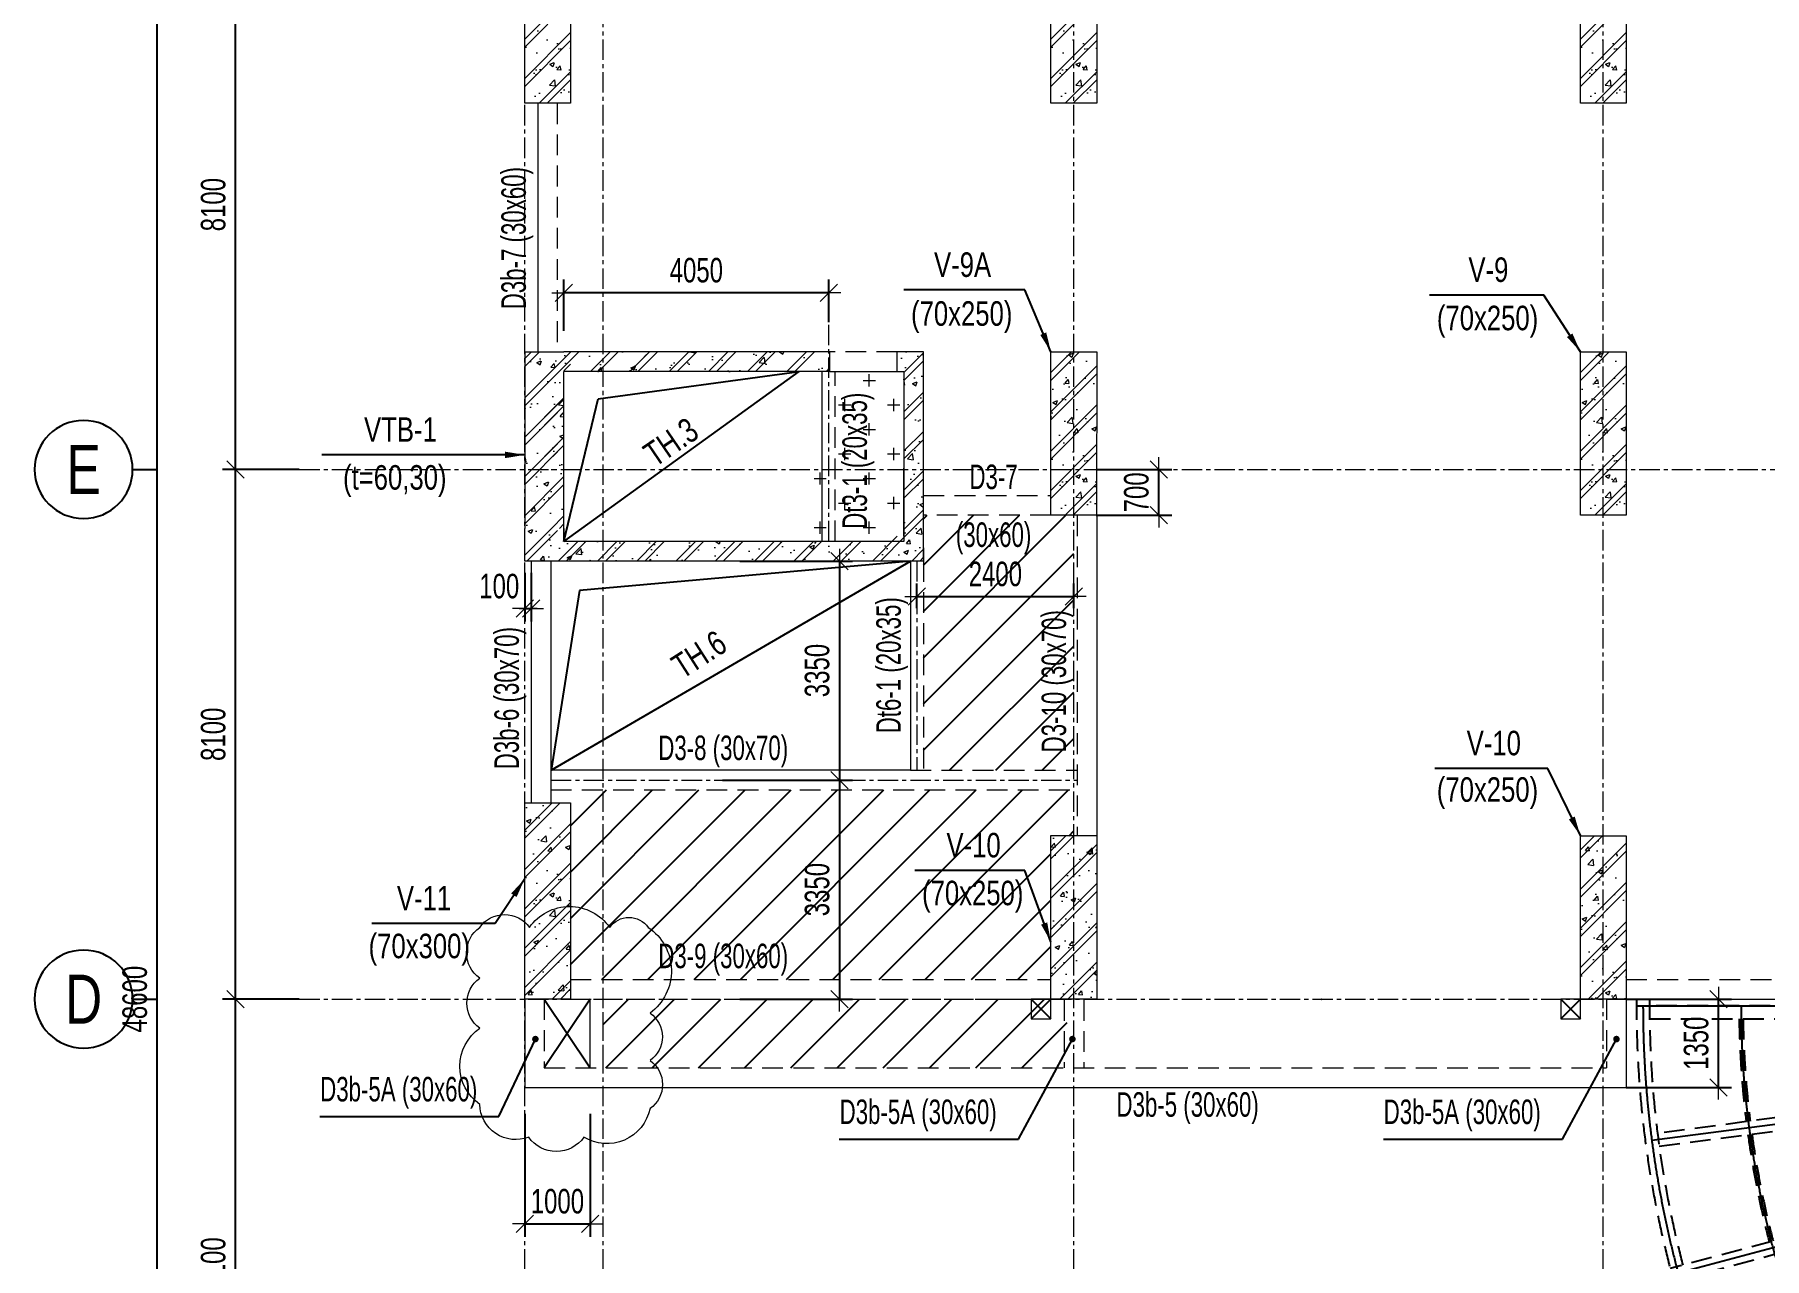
# Model space of a CAD drawing. Header units: millimetres. Extents: x 217991 to 313900, y 2625501 to 2818210.
# Drawn here: x 224801 to 251265, y 2761295 to 2780010 of the extents above; entities that cross this region are included whole.
import ezdxf
from ezdxf.enums import TextEntityAlignment as Align

# ---------------------------------------------------------------- set-up
doc = ezdxf.new("R2010")
doc.units = ezdxf.units.MM
doc.header["$LTSCALE"] = 50
doc.header["$MEASUREMENT"] = 0
doc.linetypes.add('CENTER', pattern=[2, 1.25, -0.25, 0.25, -0.25])
doc.linetypes.add('HIDDEN', pattern=[9.525, 6.35, -3.175])
doc.layers.get('Defpoints').update_dxf_attribs({"lineweight": 9})
for name, color, linetype, lineweight in [('02.CDC.DIM', 1, 'Continuous', 20), ('CDC- COT', 4, 'Continuous', 0), ('CDC- DAM', 3, 'Continuous', 5), ('CDC- HATCH', 8, 'Continuous', 0), ('CDC- TRUC', 5, 'CENTER', 15), ('CDC-LKT', 6, 'CENTER', 15), ('Dim', 8, 'Continuous', 15), ('Dim-off', 8, 'Continuous', 15), ('HIDDEN', 9, 'HIDDEN', 9)]:
    doc.layers.add(name, color=color, linetype=linetype, lineweight=lineweight)
for name, color, linetype in [('CDC.02.DIM', 1, 'Continuous'), ('CHI', 1, 'Continuous'), ('HACH', 251, 'Continuous'), ('KCS_AXIS', 5, 'CENTER'), ('KCS_BORDER', 3, 'Continuous'), ('KCS_CHI', 1, 'Continuous'), ('KCS_TEXT', 2, 'Continuous'), ('KCS_TEXT_TEN DAM', 2, 'Continuous'), ('KCS_TEXT_TEN_COT', 3, 'Continuous'), ('KCS_THAY', 9, 'Continuous')]:
    doc.layers.add(name, color=color, linetype=linetype)
doc.styles.add('ARIAL_3', font='arial_1.ttf', dxfattribs={"width": 0.85})
doc.styles.add('BIGTEXT', font='VHARIAL.TTF', dxfattribs={"width": 0.8, "height": 1000})
doc.styles.add('KCS_SMTEXT', font='arial_1.ttf', dxfattribs={"width": 0.7})
doc.styles.add('VN simplex', font='arial_1.ttf', dxfattribs={"width": 0.7})
doc.dimstyles.new('DIM A1 1-150 (Time City)', dxfattribs={"dimtxt": 375, "dimasz": 1.25, "dimexe": 200, "dimexo": 0, "dimgap": 150, "dimtad": 1, "dimdec": 1, "dimzin": 13, "dimdsep": 46, "dimtxsty": 'VN simplex', "dimblk1": 'D', "dimblk2": 'D', "dimsah": 1, "dimcen": 0, "dimdle": 50, "dimclrd": 1, "dimclre": 1, "dimclrt": 2, "dimadec": 0, "dimazin": 0, "dimtfac": 1, "dimtdec": 1, "dimtix": 1, "dimtmove": 2, "dimatfit": 3, "dimldrblk": 'D', "dimfxl": 1, "dimtolj": 1, "dimtzin": 13, "dimarcsym": 0})
doc.dimstyles.new('KCS_DIM100', dxfattribs={"dimscale": 100, "dimtxt": 2.5, "dimasz": 3, "dimexe": 1.2, "dimexo": 0, "dimgap": 1, "dimtad": 1, "dimdec": 0, "dimzin": 0, "dimdsep": 46, "dimtxsty": 'KCS_SMTEXT', "dimblk": 'ARCHTICK', "dimcen": 0, "dimdle": 1, "dimclrd": 1, "dimclre": 1, "dimclrt": 2, "dimadec": 0, "dimazin": 0, "dimtfac": 1, "dimtdec": 0, "dimtix": 1, "dimtmove": 2, "dimatfit": 3, "dimfxl": 1, "dimtolj": 1, "dimtzin": 0, "dimarcsym": 0})
pattern_1 = [(45, (25170.2, 3009093.1), (-353.5534, 353.5534), [])]
pattern_2 = [(95, (64437, -554032.7), (551.552, 462.8071), [75, -825]), (40, (64437, -554032.7), (-629.9922, 433.7681), [60, -660]), (145.4514, (64482.9, -553994.15), (-78.4395, 896.5753), [63.7402, -701.1421]), (91.1842, (64295.55, -553891.3), (871.693, 637.6138), [112.5, -1237.5]), (141.6356, (64368.2, -553838.2), (-27.899, 1349.7117), [95.6103, -1051.713]), (36.1842, (64295.5, -553891.3), (-27.9, 1349.7117), [90, -990]), (66, (64401.6, -553855.94), (706.7716, 137.3825), [75, -825]), (11, (64401.6, -553855.94), (-340.7086, 684.8084), [60, -660]), (116.4514, (64460.5, -553844.5), (366.0636, 822.1906), [63.7402, -701.1421]), (82.5, (64436.97, -554032.72), (-226.79319, 243.98982), [0, -652, 0, -670, 0, -662.5]), (52.5, (64436.97, -554032.7), (-92.87294, 464.90945), [0, -382, 0, -637, 0, -252.5]), (12.5, (64279.29, -554190.4), (393.41817, 361.52076), [0, -250, 0, -780, 0, -1035]), (2.5, (64208.58, -554261.1), (341.59, 483.1598), [0, -325, 0, -518, 0, -735]), (90, (64436.97, -554032.7), (-425, -2e-10), []), (90, (64350.35, -553946.1), (-425, -2e-10), [])]

# ---------------------------------------------------------------- blocks, each defined once
blk = doc.blocks.new('D')
at = {"layer": 'Dim'}
blk.add_line((150, 0), (-150, 0), dxfattribs=at)
at = {"layer": 'Dim', "color": 3}
blk.add_line((106, 106), (-106, -106), dxfattribs=at)
blk = doc.blocks.new('*D160')
at = {"layer": 'Defpoints', "color": 0, "ltscale": 0.5, "transparency": 16777216}
for p in [(227876, 2765260), (228851, 2765260), (228851, 2757160)]:
    blk.add_point(p, dxfattribs=at)
at = {"layer": 'Dim', "color": 1, "lineweight": -2, "ltscale": 0.5, "transparency": 16777216}
for p, q in [((228851, 2765260), (227676, 2765260)), ((227876, 2757161), (227876, 2765258)), ((228851, 2757160), (227676, 2757160))]:
    blk.add_line(p, q, dxfattribs=at)
at = {"layer": 'Dim', "color": 1, "lineweight": -2, "ltscale": 0.5, "transparency": 16777216, "xscale": 1.25, "yscale": 1.25, "zscale": 1.25}
for p, rotation in [((227876, 2765260), 90), ((227876, 2757160), 270)]:
    blk.add_blockref('D', p, dxfattribs=dict(at, rotation=rotation))
at = {"layer": 'Dim', "color": 2, "ltscale": 0.5, "transparency": 16777216, "insert": (227535, 2761210), "char_height": 375, "attachment_point": 5, "rotation": 90, "style": 'VN simplex'}
blk.add_mtext('\\A1;8100', dxfattribs=at)
blk = doc.blocks.new('*D161')
at = {"layer": 'Defpoints', "color": 0, "ltscale": 0.5, "transparency": 16777216}
for p in [(227876, 2773360), (228851, 2773360), (228851, 2765260)]:
    blk.add_point(p, dxfattribs=at)
at = {"layer": 'Dim', "color": 1, "lineweight": -2, "ltscale": 0.5, "transparency": 16777216}
for p, q in [((228851, 2773360), (227676, 2773360)), ((227876, 2765261), (227876, 2773358)), ((228851, 2765260), (227676, 2765260))]:
    blk.add_line(p, q, dxfattribs=at)
at = {"layer": 'Dim', "color": 1, "lineweight": -2, "ltscale": 0.5, "transparency": 16777216, "xscale": 1.25, "yscale": 1.25, "zscale": 1.25}
for p, rotation in [((227876, 2773360), 90), ((227876, 2765260), 270)]:
    blk.add_blockref('D', p, dxfattribs=dict(at, rotation=rotation))
at = {"layer": 'Dim', "color": 2, "ltscale": 0.5, "transparency": 16777216, "insert": (227535, 2769310), "char_height": 375, "attachment_point": 5, "rotation": 90, "style": 'VN simplex'}
blk.add_mtext('\\A1;8100', dxfattribs=at)
blk = doc.blocks.new('*D162')
at = {"layer": 'Defpoints', "color": 0, "ltscale": 0.5, "transparency": 16777216}
for p in [(227876, 2781460), (228851, 2781460), (228851, 2773360)]:
    blk.add_point(p, dxfattribs=at)
at = {"layer": 'Dim', "color": 1, "lineweight": -2, "ltscale": 0.5, "transparency": 16777216}
for p, q in [((228851, 2781460), (227676, 2781460)), ((227876, 2773361), (227876, 2781458)), ((228851, 2773360), (227676, 2773360))]:
    blk.add_line(p, q, dxfattribs=at)
at = {"layer": 'Dim', "color": 1, "lineweight": -2, "ltscale": 0.5, "transparency": 16777216, "xscale": 1.25, "yscale": 1.25, "zscale": 1.25}
for p, rotation in [((227876, 2781460), 90), ((227876, 2773360), 270)]:
    blk.add_blockref('D', p, dxfattribs=dict(at, rotation=rotation))
at = {"layer": 'Dim', "color": 2, "ltscale": 0.5, "transparency": 16777216, "insert": (227535, 2777410), "char_height": 375, "attachment_point": 5, "rotation": 90, "style": 'VN simplex'}
blk.add_mtext('\\A1;8100', dxfattribs=at)
blk = doc.blocks.new('*D165')
at = {"layer": 'Defpoints', "color": 0, "ltscale": 0.5, "transparency": 16777216}
for p in [(226676, 2789560), (228851, 2789560), (228851, 2740960)]:
    blk.add_point(p, dxfattribs=at)
at = {"layer": 'Dim', "color": 1, "lineweight": -2, "ltscale": 0.5, "transparency": 16777216}
for p, q in [((228851, 2789560), (226476, 2789560)), ((226676, 2740961), (226676, 2789558)), ((228851, 2740960), (226476, 2740960))]:
    blk.add_line(p, q, dxfattribs=at)
at = {"layer": 'Dim', "color": 1, "lineweight": -2, "ltscale": 0.5, "transparency": 16777216, "xscale": 1.25, "yscale": 1.25, "zscale": 1.25}
for p, rotation in [((226676, 2789560), 90), ((226676, 2740960), 270)]:
    blk.add_blockref('D', p, dxfattribs=dict(at, rotation=rotation))
at = {"layer": 'Dim', "color": 2, "ltscale": 0.5, "transparency": 16777216, "insert": (226335, 2765260), "char_height": 375, "attachment_point": 5, "rotation": 90, "style": 'VN simplex'}
blk.add_mtext('\\A1;48600', dxfattribs=at)
blk = doc.blocks.new('*D168')
at = {"layer": 'Defpoints', "color": 0, "ltscale": 0.5, "transparency": 16777216}
for p in [(241040, 2773360), (241999, 2773360), (241040, 2772660)]:
    blk.add_point(p, dxfattribs=at)
at = {"layer": 'Dim-off', "color": 1, "lineweight": -2, "ltscale": 0.5, "transparency": 16777216}
for p, q in [((241040, 2773360), (242199, 2773360)), ((241999, 2773361), (241999, 2773362)), ((241999, 2772660), (241999, 2773360)), ((241040, 2772660), (242199, 2772660)), ((241999, 2772658), (241999, 2772657))]:
    blk.add_line(p, q, dxfattribs=at)
at = {"layer": 'Dim-off', "color": 1, "lineweight": -2, "ltscale": 0.5, "transparency": 16777216, "xscale": 1.25, "yscale": 1.25, "zscale": 1.25}
for p, rotation in [((241999, 2773360), 270), ((241999, 2772660), 90)]:
    blk.add_blockref('D', p, dxfattribs=dict(at, rotation=rotation))
at = {"layer": 'Dim-off', "color": 2, "ltscale": 0.5, "transparency": 16777216, "insert": (241658, 2773010), "char_height": 375, "attachment_point": 5, "rotation": 90, "style": 'VN simplex'}
blk.add_mtext('\\A1;700', dxfattribs=at)
blk = doc.blocks.new('*D184')
at = {"layer": 'Defpoints', "color": 0, "ltscale": 0.5, "transparency": 16777216}
for p in [(249150, 2765260), (250563, 2765260), (249150, 2763910)]:
    blk.add_point(p, dxfattribs=at)
at = {"layer": 'Dim-off', "color": 1, "lineweight": -2, "ltscale": 0.5, "transparency": 16777216}
for p, q in [((249150, 2765260), (250763, 2765260)), ((250563, 2763911), (250563, 2765258)), ((249150, 2763910), (250763, 2763910))]:
    blk.add_line(p, q, dxfattribs=at)
at = {"layer": 'Dim-off', "color": 1, "lineweight": -2, "ltscale": 0.5, "transparency": 16777216, "xscale": 1.25, "yscale": 1.25, "zscale": 1.25}
for p, rotation in [((250563, 2765260), 90), ((250563, 2763910), 270)]:
    blk.add_blockref('D', p, dxfattribs=dict(at, rotation=rotation))
at = {"layer": 'Dim-off', "color": 2, "ltscale": 0.5, "transparency": 16777216, "insert": (250222, 2764585), "char_height": 375, "attachment_point": 5, "rotation": 90, "style": 'VN simplex'}
blk.add_mtext('\\A1;1350', dxfattribs=at)
blk = doc.blocks.new('*D169')
at = {"layer": 'Defpoints', "color": 0, "ltscale": 0.5, "transparency": 16777216}
for p in [(235593, 2771960), (235327, 2768610), (237115, 2768610)]:
    blk.add_point(p, dxfattribs=at)
at = {"layer": 'Dim-off', "color": 1, "lineweight": -2, "ltscale": 0.5, "transparency": 16777216}
for p, q in [((235593, 2771960), (237315, 2771960)), ((237115, 2771958), (237115, 2768611)), ((235327, 2768610), (237315, 2768610))]:
    blk.add_line(p, q, dxfattribs=at)
at = {"layer": 'Dim-off', "color": 1, "lineweight": -2, "ltscale": 0.5, "transparency": 16777216, "xscale": 1.25, "yscale": 1.25, "zscale": 1.25}
for p, rotation in [((237115, 2771960), 90), ((237115, 2768610), 270)]:
    blk.add_blockref('D', p, dxfattribs=dict(at, rotation=rotation))
at = {"layer": 'Dim-off', "color": 2, "ltscale": 0.5, "transparency": 16777216, "insert": (236774, 2770285), "char_height": 375, "attachment_point": 5, "rotation": 90, "style": 'VN simplex'}
blk.add_mtext('\\A1;3350', dxfattribs=at)
blk = doc.blocks.new('*D170')
at = {"layer": 'Defpoints', "color": 0, "ltscale": 0.5, "transparency": 16777216}
for p in [(235593, 2768610), (235593, 2765260), (237115, 2765260)]:
    blk.add_point(p, dxfattribs=at)
at = {"layer": 'Dim-off', "color": 1, "lineweight": -2, "ltscale": 0.5, "transparency": 16777216}
for p, q in [((235593, 2768610), (237315, 2768610)), ((237115, 2768608), (237115, 2765261)), ((235593, 2765260), (237315, 2765260))]:
    blk.add_line(p, q, dxfattribs=at)
at = {"layer": 'Dim-off', "color": 1, "lineweight": -2, "ltscale": 0.5, "transparency": 16777216, "xscale": 1.25, "yscale": 1.25, "zscale": 1.25}
for p, rotation in [((237115, 2768610), 90), ((237115, 2765260), 270)]:
    blk.add_blockref('D', p, dxfattribs=dict(at, rotation=rotation))
at = {"layer": 'Dim-off', "color": 2, "ltscale": 0.5, "transparency": 16777216, "insert": (236774, 2766935), "char_height": 375, "attachment_point": 5, "rotation": 90, "style": 'VN simplex'}
blk.add_mtext('\\A1;3350', dxfattribs=at)
blk = doc.blocks.new('*D185')
at = {"layer": 'Defpoints', "color": 0, "ltscale": 0.5, "transparency": 16777216}
for p in [(240700, 2771418), (238300, 2771240), (240700, 2771240)]:
    blk.add_point(p, dxfattribs=at)
at = {"layer": 'Dim-off', "color": 1, "lineweight": -2, "ltscale": 0.5, "transparency": 16777216}
for p, q in [((238300, 2771240), (238300, 2771618)), ((240700, 2771240), (240700, 2771618)), ((238301, 2771418), (240698, 2771418))]:
    blk.add_line(p, q, dxfattribs=at)
at = {"layer": 'Dim-off', "color": 1, "lineweight": -2, "ltscale": 0.5, "transparency": 16777216, "xscale": 1.25, "yscale": 1.25, "zscale": 1.25, "rotation": 180}
blk.add_blockref('D', (238300, 2771418), dxfattribs=at)
at = {"layer": 'Dim-off', "color": 1, "lineweight": -2, "ltscale": 0.5, "transparency": 16777216, "xscale": 1.25, "yscale": 1.25, "zscale": 1.25}
blk.add_blockref('D', (240700, 2771418), dxfattribs=at)
at = {"layer": 'Dim-off', "color": 2, "ltscale": 0.5, "transparency": 16777216, "insert": (239500, 2771760), "char_height": 375, "attachment_point": 5, "style": 'VN simplex'}
blk.add_mtext('\\A1;2400', dxfattribs=at)
blk = doc.blocks.new('_ArchTick')
at = {"const_width": 0.15}
blk.add_lwpolyline([(-0.5, -0.5), (0.5, 0.5)], dxfattribs=at)
blk = doc.blocks.new('*D136')
at = {"layer": 'Defpoints', "color": 0, "ltscale": 0.5, "transparency": 16777216}
for p in [(232900, 2776063), (236950, 2775614), (232900, 2775482)]:
    blk.add_point(p, dxfattribs=at)
at = {"layer": 'Dim-off', "color": 1, "lineweight": -2, "ltscale": 0.5, "transparency": 16777216}
for p, q in [((232900, 2775482), (232900, 2776263)), ((236948, 2776063), (232901, 2776063)), ((236950, 2775614), (236950, 2776263))]:
    blk.add_line(p, q, dxfattribs=at)
at = {"layer": 'Dim-off', "color": 1, "lineweight": -2, "ltscale": 0.5, "transparency": 16777216, "xscale": 1.25, "yscale": 1.25, "zscale": 1.25, "rotation": 180}
blk.add_blockref('D', (232900, 2776063), dxfattribs=at)
at = {"layer": 'Dim-off', "color": 1, "lineweight": -2, "ltscale": 0.5, "transparency": 16777216, "xscale": 1.25, "yscale": 1.25, "zscale": 1.25}
blk.add_blockref('D', (236950, 2776063), dxfattribs=at)
at = {"layer": 'Dim-off', "color": 2, "ltscale": 0.5, "transparency": 16777216, "insert": (234925, 2776405), "char_height": 375, "attachment_point": 5, "style": 'VN simplex'}
blk.add_mtext('\\A1;4050', dxfattribs=at)
blk = doc.blocks.new('*D96')
at = {"layer": 'Defpoints', "color": 0, "ltscale": 0.5, "transparency": 16777216}
for p in [(232300, 2771777), (232400, 2771777), (232400, 2771233)]:
    blk.add_point(p, dxfattribs=at)
at = {"layer": 'Dim-off', "color": 1, "lineweight": -2, "ltscale": 0.5, "transparency": 16777216}
for p, q in [((232300, 2771777), (232300, 2771033)), ((232400, 2771777), (232400, 2771033)), ((232298, 2771233), (232297, 2771233)), ((232300, 2771233), (232400, 2771233)), ((232401, 2771233), (232402, 2771233))]:
    blk.add_line(p, q, dxfattribs=at)
at = {"layer": 'Dim-off', "color": 1, "lineweight": -2, "ltscale": 0.5, "transparency": 16777216, "xscale": 1.25, "yscale": 1.25, "zscale": 1.25}
blk.add_blockref('D', (232300, 2771233), dxfattribs=at)
at = {"layer": 'Dim-off', "color": 1, "lineweight": -2, "ltscale": 0.5, "transparency": 16777216, "xscale": 1.25, "yscale": 1.25, "zscale": 1.25, "rotation": 180}
blk.add_blockref('D', (232400, 2771233), dxfattribs=at)
at = {"layer": 'Dim-off', "color": 2, "ltscale": 0.5, "transparency": 16777216, "insert": (231910, 2771574), "char_height": 375, "attachment_point": 5, "style": 'VN simplex'}
blk.add_mtext('\\A1;100', dxfattribs=at)
blk = doc.blocks.new('maisanh31')
at = {"layer": 'KCS_AXIS', "ltscale": 300}
for p, q in [((-2081, -15662), (-2164, 137)), ((-89, 112), (-2081, -15662)), ((-2081, -15662), (-4226, -9))]:
    blk.add_line(p, q, dxfattribs=at)
for radius, end in [(15800, 173.1641), (14300, 173.2022)]:
    blk.add_arc((-2081, -15662), radius, 82.8008, end, dxfattribs=at)
at = {"layer": 'KCS_BORDER', "color": 8, "linetype": 'HIDDEN'}
for p, q in [((-4338, 77), (-3222, -8070)), ((-3017, -8096), (-4140, 104)), ((13, 99), (-13, -99))]:
    blk.add_line(p, q, dxfattribs=at)
for points in [[(-2264, 37), (-2249, -2763)], [(-2049, -2762), (-2064, 38)], [(-312, -62), (-663, -2841)], [(-465, -2864), (-114, -86)]]:
    blk.add_lwpolyline(points, dxfattribs=at)
for radius, start, end in [(15900, 82.4334, 97.4405), (15700, 82.4287, 97.4359)]:
    blk.add_arc((-2081, -15662), radius, start, end, dxfattribs=at)
at = {"layer": 'KCS_THAY', "color": 8, "linetype": 'HIDDEN'}
for radius, start, end in [(14330, 90.7006, 97.401), (14270, 90.7023, 97.3993), (14330, 83.6005, 89.901), (14270, 83.6039, 89.8993)]:
    blk.add_arc((-2081, -15662), radius, start, end, dxfattribs=at)
blk = doc.blocks.new('*D17')
at = {"layer": 'Defpoints', "color": 0, "ltscale": 0.5, "transparency": 16777216}
for p in [(232300, 2763507), (233300, 2763507), (233300, 2761826)]:
    blk.add_point(p, dxfattribs=at)
at = {"layer": 'Dim-off', "color": 1, "lineweight": -2, "ltscale": 0.5, "transparency": 16777216}
for p, q in [((232300, 2763507), (232300, 2761626)), ((233300, 2763507), (233300, 2761626)), ((232298, 2761826), (232297, 2761826)), ((232300, 2761826), (233300, 2761826)), ((233301, 2761826), (233302, 2761826))]:
    blk.add_line(p, q, dxfattribs=at)
at = {"layer": 'Dim-off', "color": 1, "lineweight": -2, "ltscale": 0.5, "transparency": 16777216, "xscale": 1.25, "yscale": 1.25, "zscale": 1.25}
blk.add_blockref('D', (232300, 2761826), dxfattribs=at)
at = {"layer": 'Dim-off', "color": 1, "lineweight": -2, "ltscale": 0.5, "transparency": 16777216, "xscale": 1.25, "yscale": 1.25, "zscale": 1.25, "rotation": 180}
blk.add_blockref('D', (233300, 2761826), dxfattribs=at)
at = {"layer": 'Dim-off', "color": 2, "ltscale": 0.5, "transparency": 16777216, "insert": (232800, 2762167), "char_height": 375, "attachment_point": 5, "style": 'VN simplex'}
blk.add_mtext('\\A1;1000', dxfattribs=at)
blk = doc.blocks.new('cot vach loi tang 2 new (8.2018)')
at = {"layer": 'CDC- COT'}
h = blk.add_hatch(dxfattribs=at)
h.set_pattern_fill('BT-01', color=8, scale=100, angle=45, pattern_type=2)
h.set_pattern_definition([(95, (66876.5, -533632.7), (551.552, 462.8071), [75, -825]), (40, (66876.5, -533632.7), (-629.9922, 433.7681), [60, -660]), (145.4514, (66922.45, -533594.1), (-78.4395, 896.5753), [63.7402, -701.1421]), (91.1842, (66735.1, -533491.3), (871.693, 637.6138), [112.5, -1237.5]), (141.6356, (66807.7, -533438.1), (-27.899, 1349.7117), [95.6103, -1051.713]), (36.1842, (66735.1, -533491.3), (-27.9, 1349.7117), [90, -990]), (66, (66841.13, -533455.9), (706.7716, 137.3825), [75, -825]), (11, (66841.1, -533455.9), (-340.7086, 684.8084), [60, -660]), (116.4514, (66900, -533444.46), (366.0636, 822.1906), [63.7402, -701.1421]), (82.5, (66876.5, -533632.69), (-226.79319, 243.98982), [0, -652, 0, -670, 0, -662.5]), (52.5, (66876.5, -533632.7), (-92.87294, 464.90945), [0, -382, 0, -637, 0, -252.5]), (12.5, (66718.8, -533790.37), (393.41817, 361.52076), [0, -250, 0, -780, 0, -1035]), (2.5, (66648.1, -533861.1), (341.59, 483.1598), [0, -325, 0, -518, 0, -735]), (90, (66876.5, -533632.7), (-425, -2e-10), []), (90, (66789.87, -533546.07), (-425, -2e-10), [])])
h.paths.add_polyline_path([(-32194, -141637), (-31699, -141143), (-29931, -142910), (-30426, -143405)])
h = blk.add_hatch(dxfattribs=at)
h.set_pattern_fill('BT-01', color=8, scale=100, angle=45, pattern_type=2)
h.set_pattern_definition([(95, (71331.26, -538087.46), (551.552, 462.8071), [75, -825]), (40, (71331.26, -538087.46), (-629.9922, 433.7681), [60, -660]), (145.4514, (71377.2, -538048.9), (-78.4395, 896.5753), [63.7402, -701.1421]), (91.1842, (71189.8, -537946), (871.693, 637.6138), [112.5, -1237.5]), (141.6356, (71262.5, -537892.9), (-27.899, 1349.7117), [95.6103, -1051.713]), (36.1842, (71189.8, -537946), (-27.9, 1349.7117), [90, -990]), (66, (71295.9, -537910.7), (706.7716, 137.3825), [75, -825]), (11, (71295.9, -537910.7), (-340.7086, 684.8084), [60, -660]), (116.4514, (71354.8, -537899.2), (366.0636, 822.1906), [63.7402, -701.1421]), (82.5, (71331.26, -538087.46), (-226.79319, 243.98982), [0, -652, 0, -670, 0, -662.5]), (52.5, (71331.26, -538087.46), (-92.87294, 464.90945), [0, -382, 0, -637, 0, -252.5]), (12.5, (71173.58, -538245.14), (393.41817, 361.52076), [0, -250, 0, -780, 0, -1035]), (2.5, (71102.87, -538315.85), (341.59, 483.1598), [0, -325, 0, -518, 0, -735]), (90, (71331.26, -538087.46), (-425, -2e-10), []), (90, (71244.64, -538000.84), (-425, -2e-10), [])])
h.paths.add_polyline_path([(-27739, -146092), (-27244, -145597), (-25476, -147365), (-25971, -147860)])
h = blk.add_hatch(dxfattribs=at)
h.set_pattern_fill('BT-01', color=8, scale=100, angle=45, pattern_type=2)
h.set_pattern_definition([(95, (61148.9, -539360.25), (551.552, 462.8071), [75, -825]), (40, (61148.9, -539360.25), (-629.9922, 433.7681), [60, -660]), (145.4514, (61194.9, -539321.7), (-78.4395, 896.5753), [63.7402, -701.1421]), (91.1842, (61007.5, -539218.8), (871.693, 637.6138), [112.5, -1237.5]), (141.6356, (61080.1, -539165.7), (-27.899, 1349.7117), [95.6103, -1051.713]), (36.1842, (61007.5, -539218.8), (-27.9, 1349.7117), [90, -990]), (66, (61113.57, -539183.5), (706.7716, 137.3825), [75, -825]), (11, (61113.6, -539183.5), (-340.7086, 684.8084), [60, -660]), (116.4514, (61172.5, -539172), (366.0636, 822.1906), [63.7402, -701.1421]), (82.5, (61148.92, -539360.25), (-226.79319, 243.98982), [0, -652, 0, -670, 0, -662.5]), (52.5, (61148.92, -539360.25), (-92.87294, 464.90945), [0, -382, 0, -637, 0, -252.5]), (12.5, (60991.24, -539517.94), (393.41817, 361.52076), [0, -250, 0, -780, 0, -1035]), (2.5, (60920.53, -539588.65), (341.59, 483.1598), [0, -325, 0, -518, 0, -735]), (90, (61148.92, -539360.25), (-425, -2e-10), []), (90, (61062.3, -539273.63), (-425, -2e-10), [])])
h.paths.add_polyline_path([(-37921, -147365), (-37426, -146870), (-35658, -148638), (-36153, -149133)])
h = blk.add_hatch(dxfattribs=at)
h.set_pattern_fill('BT-01', color=8, scale=100, angle=45, pattern_type=2)
h.set_pattern_definition([(95, (76917.4, -543673.6), (551.552, 462.8071), [75, -825]), (40, (76917.4, -543673.6), (-629.9922, 433.7681), [60, -660]), (145.4514, (76963.4, -543635.04), (-78.4395, 896.5753), [63.7402, -701.1421]), (91.1842, (76776, -543532.2), (871.693, 637.6138), [112.5, -1237.5]), (141.6356, (76848.6, -543479), (-27.899, 1349.7117), [95.6103, -1051.713]), (36.1842, (76776, -543532.2), (-27.9, 1349.7117), [90, -990]), (66, (76882.05, -543496.8), (706.7716, 137.3825), [75, -825]), (11, (76882.05, -543496.8), (-340.7086, 684.8084), [60, -660]), (116.4514, (76940.95, -543485.4), (366.0636, 822.1906), [63.7402, -701.1421]), (82.5, (76917.4, -543673.6), (-226.79319, 243.98982), [0, -652, 0, -670, 0, -662.5]), (52.5, (76917.4, -543673.6), (-92.87294, 464.90945), [0, -382, 0, -637, 0, -252.5]), (12.5, (76759.72, -543831.3), (393.41817, 361.52076), [0, -250, 0, -780, 0, -1035]), (2.5, (76689, -543902), (341.59, 483.1598), [0, -325, 0, -518, 0, -735]), (90, (76917.4, -543673.6), (-425, -2e-10), []), (90, (76830.8, -543587), (-425, -2e-10), [])])
h.paths.add_polyline_path([(-22506, -151325), (-22011, -150830), (-20243, -152598), (-20738, -153093)])
h = blk.add_hatch(dxfattribs=at)
h.set_pattern_fill('BT-01', color=8, scale=100, angle=45, pattern_type=2)
h.set_pattern_definition([(95, (65603.7, -543815), (551.552, 462.8071), [75, -825]), (40, (65603.7, -543815), (-629.9922, 433.7681), [60, -660]), (145.4514, (65649.66, -543776.46), (-78.4395, 896.5753), [63.7402, -701.1421]), (91.1842, (65462.3, -543673.6), (871.693, 637.6138), [112.5, -1237.5]), (141.6356, (65534.9, -543620.5), (-27.899, 1349.7117), [95.6103, -1051.713]), (36.1842, (65462.3, -543673.6), (-27.9, 1349.7117), [90, -990]), (66, (65568.34, -543638.25), (706.7716, 137.3825), [75, -825]), (11, (65568.34, -543638.25), (-340.7086, 684.8084), [60, -660]), (116.4514, (65627.24, -543626.8), (366.0636, 822.1906), [63.7402, -701.1421]), (82.5, (65603.7, -543815.02), (-226.79319, 243.98982), [0, -652, 0, -670, 0, -662.5]), (52.5, (65603.7, -543815.02), (-92.87294, 464.90945), [0, -382, 0, -637, 0, -252.5]), (12.5, (65446, -543972.7), (393.41817, 361.52076), [0, -250, 0, -780, 0, -1035]), (2.5, (65375.3, -544043.4), (341.59, 483.1598), [0, -325, 0, -518, 0, -735]), (90, (65603.7, -543815.02), (-425, -2e-10), []), (90, (65517.08, -543728.4), (-425, -2e-10), [])])
h.paths.add_polyline_path([(-33466, -151820), (-32971, -151325), (-31204, -153093), (-31699, -153588)])
h = blk.add_hatch(dxfattribs=at)
h.set_pattern_fill('BT-01', color=8, scale=100, angle=45, pattern_type=2)
h.set_pattern_definition([(95, (55456.7, -545052.46), (551.552, 462.8071), [75, -825]), (40, (55456.7, -545052.46), (-629.9922, 433.7681), [60, -660]), (145.4514, (55502.7, -545013.9), (-78.4395, 896.5753), [63.7402, -701.1421]), (91.1842, (55315.3, -544911), (871.693, 637.6138), [112.5, -1237.5]), (141.6356, (55387.9, -544857.9), (-27.899, 1349.7117), [95.6103, -1051.713]), (36.1842, (55315.3, -544911), (-27.9, 1349.7117), [90, -990]), (66, (55421.36, -544875.7), (706.7716, 137.3825), [75, -825]), (11, (55421.36, -544875.7), (-340.7086, 684.8084), [60, -660]), (116.4514, (55480.26, -544864.24), (366.0636, 822.1906), [63.7402, -701.1421]), (82.5, (55456.72, -545052.46), (-226.79319, 243.98982), [0, -652, 0, -670, 0, -662.5]), (52.5, (55456.7, -545052.46), (-92.87294, 464.90945), [0, -382, 0, -637, 0, -252.5]), (12.5, (55299.03, -545210.15), (393.41817, 361.52076), [0, -250, 0, -780, 0, -1035]), (2.5, (55228.3, -545280.86), (341.59, 483.1598), [0, -325, 0, -518, 0, -735]), (90, (55456.7, -545052.46), (-425, -2e-10), []), (90, (55370.1, -544965.84), (-425, -2e-10), [])])
h.paths.add_polyline_path([(-43613, -153057), (-43118, -152562), (-41351, -154330), (-41846, -154825)])
h = blk.add_hatch(dxfattribs=at)
h.set_pattern_fill('BT-01', color=8, scale=100, angle=45, pattern_type=2)
h.set_pattern_definition(pattern_2)
h.paths.add_polyline_path([(-38027, -158643), (-37674, -158290), (-38805, -157158), (-39159, -157512)])
h.paths.add_polyline_path([(-35128, -153482), (-34916, -153694), (-34845, -153623), (-33799, -154669), (-33587, -154457), (-34845, -153199)])
h.paths.add_polyline_path([(-35644, -154422), (-35856, -154210), (-37865, -156218), (-37652, -156430)])
h = blk.add_hatch(dxfattribs=at)
h.set_pattern_fill('BT-01', color=8, scale=100, angle=45, pattern_type=2)
h.set_pattern_definition(pattern_2)
h.paths.add_polyline_path([(-37249, -159421), (-36825, -158997), (-38734, -157088), (-39159, -157512)])
h.paths.add_polyline_path([(-33007, -155461), (-32795, -155249), (-34845, -153199), (-35128, -153482), (-34916, -153694), (-34845, -153623)])
h.paths.add_polyline_path([(-35644, -154422), (-35856, -154210), (-38734, -157088), (-38522, -157300)])
h = blk.add_hatch(dxfattribs=at)
h.set_pattern_fill('BT-01', color=8, scale=100, angle=45, pattern_type=2)
h.set_pattern_definition(pattern_2)
h.paths.add_polyline_path([(-36896, -159068), (-37249, -159421), (-36896, -159775), (-32582, -155461), (-32851, -155193), (-33205, -155546), (-33148, -155603), (-36754, -159209)])
h = blk.add_hatch(dxfattribs=at)
h.set_pattern_fill('BT-01', color=8, scale=100, angle=45, pattern_type=2)
h.set_pattern_definition(pattern_2)
h.paths.add_polyline_path([(-36896, -159068), (-37249, -159421), (-36896, -159775), (-32582, -155461), (-32851, -155193), (-33205, -155546), (-33148, -155603), (-36754, -159209)])
h = blk.add_hatch(dxfattribs=at)
h.set_pattern_fill('BT-01', color=8, scale=100, angle=45, pattern_type=2)
h.set_pattern_definition([(95, (64401.6, -554068.1), (551.552, 462.8071), [75, -825]), (40, (64401.6, -554068.1), (-629.9922, 433.7681), [60, -660]), (145.4514, (64447.6, -554029.5), (-78.4395, 896.5753), [63.7402, -701.1421]), (91.1842, (64260.2, -553926.65), (871.693, 637.6138), [112.5, -1237.5]), (141.6356, (64332.8, -553873.5), (-27.899, 1349.7117), [95.6103, -1051.713]), (36.1842, (64260.2, -553926.7), (-27.9, 1349.7117), [90, -990]), (66, (64366.26, -553891.3), (706.7716, 137.3825), [75, -825]), (11, (64366.26, -553891.3), (-340.7086, 684.8084), [60, -660]), (116.4514, (64425.16, -553879.85), (366.0636, 822.1906), [63.7402, -701.1421]), (82.5, (64401.62, -554068.07), (-226.79319, 243.98982), [0, -652, 0, -670, 0, -662.5]), (52.5, (64401.6, -554068.07), (-92.87294, 464.90945), [0, -382, 0, -637, 0, -252.5]), (12.5, (64243.93, -554225.76), (393.41817, 361.52076), [0, -250, 0, -780, 0, -1035]), (2.5, (64173.2, -554296.47), (341.59, 483.1598), [0, -325, 0, -518, 0, -735]), (90, (64401.6, -554068.07), (-425, -2e-10), []), (90, (64315, -553981.45), (-425, -2e-10), [])])
h.paths.add_polyline_path([(-28234, -157052), (-27739, -156557), (-25971, -158325), (-26466, -158820)])
h = blk.add_hatch(dxfattribs=at)
h.set_pattern_fill('BT-01', color=8, scale=100, angle=45, pattern_type=2)
h.set_pattern_definition([(95, (-267782.65, -55304.3), (551.552, 462.8071), [75, -825]), (40, (-267782.65, -55304.3), (-629.9922, 433.7681), [60, -660]), (145.4514, (-267736.7, -55265.7), (-78.4395, 896.5753), [63.7402, -701.1421]), (91.1842, (-267924.1, -55162.9), (871.693, 637.6138), [112.5, -1237.5]), (141.6356, (-267851.4, -55109.7), (-27.899, 1349.7117), [95.6103, -1051.713]), (36.1842, (-267924.1, -55162.9), (-27.9, 1349.7117), [90, -990]), (66, (-267818, -55127.5), (706.7716, 137.3825), [75, -825]), (11, (-267818, -55127.5), (-340.7086, 684.8084), [60, -660]), (116.4514, (-267759.1, -55116.1), (366.0636, 822.1906), [63.7402, -701.1421]), (82.5, (-267782.65, -55304.3), (-226.79319, 243.98982), [0, -652, 0, -670, 0, -662.5]), (52.5, (-267782.65, -55304.3), (-92.87294, 464.90945), [0, -382, 0, -637, 0, -252.5]), (12.5, (-267940.34, -55461.98), (393.41817, 361.52076), [0, -250, 0, -780, 0, -1035]), (2.5, (-268011.05, -55532.7), (341.59, 483.1598), [0, -325, 0, -518, 0, -735]), (90, (-267782.65, -55304.3), (-425, -2e-10), []), (90, (-267869.27, -55217.67), (-425, -2e-10), [])])
h.paths.add_polyline_path([(-38664, -157017), (-38734, -157088), (-38522, -157300), (-38451, -157229)])
h = blk.add_hatch(dxfattribs=at)
h.set_pattern_fill('BT-01', color=8, scale=100, angle=45, pattern_type=2)
h.set_pattern_definition(pattern_2)
h.paths.add_polyline_path([(-34280, -162391), (-33785, -161896), (-31663, -164017), (-32158, -164512)])
for p, q in [((-34916, -153694), (-35128, -153482)), ((-35856, -154210), (-38734, -157088)), ((-35644, -154422), (-35856, -154210)), ((-35644, -154422), (-38522, -157300)), ((-32582, -155461), (-32851, -155193)), ((-32582, -155461), (-32851, -155193)), ((-33063, -155405), (-33007, -155461)), ((-33063, -155405), (-33007, -155461)), ((-39159, -157512), (-38734, -157088)), ((-36825, -158997), (-38522, -157300)), ((-39159, -157512), (-37249, -159421))]:
    blk.add_line(p, q, dxfattribs=at)
for points in [[(-32194, -141637), (-31699, -141143), (-29931, -142910), (-30426, -143405)], [(-27739, -146092), (-27244, -145597), (-25476, -147365), (-25971, -147860)], [(-37921, -147365), (-37426, -146870), (-35658, -148638), (-36153, -149133)], [(-22506, -151325), (-22011, -150830), (-20243, -152598), (-20738, -153093)], [(-33466, -151820), (-32971, -151325), (-31204, -153093), (-31699, -153588)], [(-43613, -153057), (-43118, -152562), (-41351, -154330), (-41846, -154825)], [(-28234, -157052), (-27739, -156557), (-25971, -158325), (-26466, -158820)], [(-34280, -162391), (-33785, -161896), (-31663, -164017), (-32158, -164512)]]:
    blk.add_lwpolyline(points, close=True, dxfattribs=at)
for points in [[(-32795, -155249), (-34845, -153199), (-35128, -153482)], [(-34916, -153694), (-34845, -153623), (-33007, -155461)], [(-32724, -155320), (-32582, -155461), (-32795, -155674), (-36472, -159351), (-36896, -159775), (-37249, -159421)], [(-33063, -155405), (-33007, -155461), (-36684, -159138), (-36825, -158997)], [(-36825, -158997), (-38522, -157300)], [(-36825, -158997), (-36684, -159138)]]:
    blk.add_lwpolyline(points, dxfattribs=at)
blk = doc.blocks.new('_Axis name')
at = {"layer": 'CDC.02.DIM'}
blk.add_line((0, 2.5), (0, 0), dxfattribs=at)
blk.add_circle((0, 7.5), 5, dxfattribs=at)
at = {"layer": 'CDC.02.DIM', "style": 'BIGTEXT', "width": 0.75}
blk.add_attdef('.', text='', height=5, dxfattribs=at).set_placement((0, 7.5), align=Align.MIDDLE)

msp = doc.modelspace()

# ---------------------------------------------------------------- hatches: boundary and pattern name
at = {"layer": 'CDC- HATCH'}
h = msp.add_hatch(dxfattribs=at)
h.set_pattern_fill('CROSS', color=8, scale=1500)
h.set_pattern_definition([(0, (203350.86, 1335846.44), (375, 375), [187.5, -562.5]), (90, (203444.6, 1335752.7), (-375, 375), [187.5, -562.5])])
h.paths.add_polyline_path([(238099.56, 2773359.65), (236599.56, 2773359.65), (236599.56, 2772259.65), (238099.56, 2772259.65), (238099.56, 2772339.65)])
h.paths.add_polyline_path([(237333.35, 2772329.31), (237333.35, 2774656.99), (236595.89, 2774656.99), (236595.89, 2772329.31)], flags=9)
h.paths.add_polyline_path([(237049.56, 2774859.65), (237049.56, 2773359.65), (238099.56, 2773359.65), (238099.56, 2774859.65)])
at = {"layer": 'HACH'}
h = msp.add_hatch(dxfattribs=at)
h.set_pattern_fill('ANSI31', color=256, scale=4000)
h.set_pattern_definition(pattern_1)
h.paths.add_polyline_path([(240349.56, 2767759.65), (240699.56, 2767759.65), (240699.56, 2768459.65), (232999.56, 2768459.65), (232999.56, 2765559.65), (240349.56, 2765559.65)])
h.paths.add_polyline_path([(240814.85, 2769004.66), (240814.85, 2771237.72), (240077.38, 2771237.72), (240077.38, 2769004.66)], flags=9)
h.paths.add_polyline_path([(237162.54, 2766434.08), (237162.54, 2767437.37), (236389.78, 2767437.37), (236389.78, 2766434.08)], flags=24)
h.paths.add_polyline_path([(238255.29, 2766461.52), (240051.82, 2766461.52), (240051.82, 2767198.99), (238255.29, 2767198.99)], flags=24)
h.paths.add_polyline_path([(238767.14, 2767332.46), (239566.06, 2767332.46), (239566.06, 2767894.96), (238767.14, 2767894.96)], flags=24)
h.paths.add_polyline_path([(238399.56, 2772659.65), (238399.56, 2768759.65), (240699.56, 2768759.65), (240699.56, 2772659.65)])
h = msp.add_hatch(dxfattribs=at)
h.set_pattern_fill('ANSI31', color=256, scale=4000)
h.set_pattern_definition(pattern_1)
h.paths.add_polyline_path([(243276.57, 2765259.65), (245509.63, 2765259.65), (245509.63, 2765258.83), (243276.57, 2765258.83)], flags=16)
h.paths.add_polyline_path([(233499.56, 2765259.65), (233499.56, 2764209.65), (240599.56, 2764209.65), (240599.56, 2765259.65)])

# ---------------------------------------------------------------- linework, layer by layer
at = {"layer": 'CDC- DAM'}
for p, q in [((232499.56, 2778959.65), (232499.56, 2775159.65)), ((236849.56, 2772259.65), (236849.56, 2774859.65)), ((236969.56, 2774859.65), (237999.56, 2774859.65)), ((238099.56, 2772339.65), (238099.56, 2773379.65)), ((238399.56, 2772339.65), (238399.56, 2773359.65)), ((241049.56, 2772659.65), (241049.56, 2767759.65)), ((232399.56, 2771959.65), (232399.56, 2768259.65)), ((232699.56, 2771959.65), (232699.56, 2768259.65)), ((238199.56, 2771959.65), (238199.56, 2768759.65)), ((238199.56, 2768759.65), (232699.56, 2768759.65)), ((232299.56, 2765259.65), (232299.56, 2763909.65)), ((233299.56, 2764209.65), (233299.56, 2765259.65)), ((249149.56, 2765259.65), (249149.56, 2763909.65)), ((232299.56, 2763909.65), (249149.56, 2763909.65))]:
    msp.add_line(p, q, dxfattribs=at)
at = {"layer": 'CDC- DAM', "linetype": 'HIDDEN'}
for p, q in [((237999.56, 2775159.65), (236969.56, 2775159.65)), ((237049.56, 2772259.65), (237049.56, 2774859.65)), ((238399.56, 2772959.65), (240349.56, 2772959.65)), ((240349.56, 2772659.65), (238399.56, 2772659.65)), ((240749.56, 2772659.65), (240749.56, 2767759.65)), ((238399.56, 2771959.65), (238399.56, 2768759.65)), ((238199.56, 2768759.65), (240749.56, 2768759.65)), ((232699.56, 2768459.65), (240749.56, 2768459.65)), ((232599.56, 2765259.65), (232599.56, 2764209.65)), ((232999.56, 2765259.65), (240349.56, 2765259.65)), ((233499.56, 2764209.65), (233499.56, 2765259.65)), ((240551.04, 2765247.59), (240551.04, 2764209.65)), ((240851.04, 2765247.59), (240851.04, 2764209.65)), ((248849.56, 2765259.65), (248849.56, 2764209.65)), ((232599.56, 2764209.65), (248849.56, 2764209.65))]:
    msp.add_line(p, q, dxfattribs=at)
for points in [[(232796.11, 2778959.65), (232796.11, 2775159.65)], [(232999.56, 2765559.65), (240349.56, 2765559.65)], [(249149.56, 2765559.65), (256599.56, 2765559.65)], [(249149.56, 2765259.65), (256599.56, 2765259.65)]]:
    msp.add_lwpolyline(points, dxfattribs=at)
at = {"layer": 'CDC- TRUC', "ltscale": 5}
for p, q in [((232299.56, 2737622.63), (232299.56, 2793983.4)), ((233499.56, 2737622.63), (233499.56, 2793983.4)), ((240699.56, 2737622.63), (240699.56, 2793983.4)), ((248799.56, 2737622.63), (248799.56, 2793983.4)), ((236949.56, 2772259.65), (236949.56, 2775614.33)), ((228851.14, 2773359.65), (294103.01, 2773359.65)), ((238299.56, 2771959.65), (238299.56, 2768759.65)), ((232699.56, 2768609.65), (240749.56, 2768609.65)), ((228851.14, 2765259.65), (294103.01, 2765259.65))]:
    msp.add_line(p, q, dxfattribs=at)
at = {"layer": 'CDC-LKT', "linetype": 'Continuous'}
for points in [[(240049.56, 2764959.65), (240349.56, 2764959.65), (240349.56, 2765259.65), (240049.56, 2765259.65)], [(248149.56, 2764959.65), (248449.56, 2764959.65), (248449.56, 2765259.65), (248149.56, 2765259.65)]]:
    msp.add_lwpolyline(points, close=True, dxfattribs=at)
at = {"layer": 'CDC-LKT', "const_width": 50}
for points in [[(232487.73, 2764649.05, -1), (232437.73, 2764649.05, -1)], [(240703.55, 2764649.05, -1), (240653.55, 2764649.05, -1)], [(249026.55, 2764649.05, -1), (248976.55, 2764649.05, -1)]]:
    msp.add_lwpolyline(points, format="xyb", close=True, dxfattribs=at)
at = {"layer": 'CHI', "color": 1}
for p, q in [((232899.56, 2772259.65), (236499.56, 2774859.65)), ((233421.82, 2774441.55), (236499.56, 2774859.65)), ((232899.56, 2772259.65), (233421.82, 2774441.55)), ((232703.01, 2768759.65), (238199.56, 2771959.65)), ((238199.56, 2771959.65), (233136.19, 2771510.16)), ((233136.19, 2771510.16), (232703.01, 2768759.65)), ((232599.56, 2765259.65), (233299.56, 2764209.65)), ((233299.56, 2765259.65), (232599.56, 2764209.65)), ((240049.56, 2765259.65), (240349.56, 2764959.65)), ((240349.56, 2765259.65), (240049.56, 2764959.65)), ((248149.56, 2765259.65), (248449.56, 2764959.65)), ((248449.56, 2765259.65), (248149.56, 2764959.65))]:
    msp.add_line(p, q, dxfattribs=at)
at = {"layer": 'Defpoints'}
msp.add_lwpolyline([(231611.86, 2766356.94, -0.52056705), (232372.03, 2766356.94, -0.52056705), (233599.62, 2766356.94, -0.52056705), (234187.55, 2766356.94, -0.52056705), (234216.36, 2765046.13, -0.52056705), (234216.36, 2764321.69, -0.52056705), (234216.36, 2763585.72, -0.52056705), (233205.51, 2763149.44, -0.52056705), (232360.16, 2763149.44, -0.52056705), (231611.86, 2763649.61, -0.52056705), (231611.86, 2764816.8, -0.52056705), (231611.86, 2765579.66, -0.52056705)], format="xyb", close=True, dxfattribs=at)
at = {"layer": 'KCS_CHI'}
for p, q in [((231906.06, 2763465.21), (232462.73, 2764649.05)), ((239852.39, 2763118.99), (240678.55, 2764649.05)), ((248175.39, 2763118.99), (249001.55, 2764649.05)), ((229165.8, 2763465.21), (231906.06, 2763465.21)), ((237112.13, 2763118.99), (239852.39, 2763118.99)), ((245435.13, 2763118.99), (248175.39, 2763118.99))]:
    msp.add_line(p, q, dxfattribs=at)

# ---------------------------------------------------------------- block references
at = {"rotation": 314.9999999999783}
msp.add_blockref('cot vach loi tang 2 new (8.2018)', (371366.67, 2858848.2), dxfattribs=at)
at = {"layer": '02.CDC.DIM'}
ref = msp.add_blockref('_Axis name', (226676.45, 2773359.65), dxfattribs=dict(at, xscale=-150, yscale=150, zscale=150, rotation=90))
ref.add_attrib('.', 'E', dxfattribs={"layer": 'CDC.02.DIM', "height": 750, "style": 'BIGTEXT', "width": 0.75}).set_placement((225551.45, 2773359.65), align=Align.MIDDLE)
ref = msp.add_blockref('_Axis name', (226676.45, 2765259.65), dxfattribs=dict(at, xscale=-150, yscale=150, zscale=150, rotation=90))
ref.add_attrib('.', 'D', dxfattribs={"layer": 'CDC.02.DIM', "height": 750, "style": 'BIGTEXT', "width": 0.75}).set_placement((225551.45, 2765259.65), align=Align.MIDDLE)
at = {"layer": 'HIDDEN', "rotation": 97.19919339591023}
msp.add_blockref('maisanh31', (249408.18, 2765259.65), dxfattribs=at)

# ---------------------------------------------------------------- texts
at = {"layer": 'KCS_TEXT', "color": 2, "style": 'KCS_SMTEXT', "width": 0.75}
for s, rotation, p in [('TH.3', 34.250176, (234641.62, 2773625.39)), ('TH.6', 32.587852, (235067.19, 2770374.94))]:
    msp.add_text(s, height=375, rotation=rotation, dxfattribs=at).set_placement(p, align=Align.CENTER)
at = {"layer": 'KCS_TEXT_TEN DAM', "ltscale": 0.5, "style": 'ARIAL_3', "width": 0.65}
for s, p in [('D3b-7 (30x60)', (232316.89, 2776897.52)), ('Dt3-1 (20x35)', (237534.65, 2773493.15)), ('Dt6-1 (20x35)', (238052.69, 2770366.09)), ('D3-10 (30x70)', (240581.69, 2770121.19)), ('D3b-6 (30x70)', (232210.36, 2769862.44))]:
    msp.add_text(s, height=375, rotation=90, dxfattribs=at).set_placement(p, align=Align.CENTER)
for s, p in [('D3-7 ', (239519.19, 2773059.59)), (' (30x60)', (239425.19, 2772175.09)), ('D3-8 (30x70)', (235336.19, 2768915.09)), ('D3-9 (30x60)', (235336.19, 2765733.09)), ('D3b-5A (30x60)', (230372.34, 2763695.35)), ('D3b-5 (30x60)', (242441.19, 2763461.15)), ('D3b-5A (30x60)', (238318.67, 2763349.12)), ('D3b-5A (30x60)', (246641.67, 2763349.12))]:
    msp.add_text(s, height=375, dxfattribs=at).set_placement(p, align=Align.CENTER)
at = {"layer": 'KCS_TEXT_TEN_COT', "style": 'KCS_SMTEXT', "width": 0.75}
for s, p in [('V-9A', (238998.1, 2776304.95)), ('V-9', (247042.6, 2776227.45)), ('(70x250)', (238985.06, 2775557.43)), ('(70x250)', (247029.56, 2775488.93)), ('VTB-1', (230398.47, 2773782.83)), ('(t=60,30)', (230311.71, 2773051.3)), ('V-10', (247125.1, 2768988.45)), ('(70x250)', (247028.56, 2768277.93)), ('V-10', (239166.6, 2767426.95)), ('(70x250)', (239153.56, 2766695.43)), ('V-11', (230759.1, 2766616.95)), ('(70x300)', (230686.56, 2765885.43))]:
    msp.add_text(s, height=375, dxfattribs=at).set_placement(p, align=Align.CENTER)

# ---------------------------------------------------------------- dimensions: what is measured, and where the dimension line sits
at = {"layer": 'Dim', "color": 1, "ltscale": 0.5}
for base, p1, p2, picture, middle in [((226676.45, 2789559.65), (228851.14, 2740959.65), (228851.14, 2789559.65), '*D165', (226334.98, 2765259.65)), ((227876.45, 2781459.65), (228851.14, 2773359.65), (228851.14, 2781459.65), '*D162', (227534.98, 2777409.65)), ((227876.45, 2773359.65), (228851.14, 2765259.65), (228851.14, 2773359.65), '*D161', (227534.98, 2769309.65)), ((227876.45, 2765259.65), (228851.14, 2757159.65), (228851.14, 2765259.65), '*D160', (227534.98, 2761209.65))]:
    dim = msp.add_linear_dim(base=base, p1=p1, p2=p2, angle=90, dimstyle='DIM A1 1-150 (Time City)', dxfattribs=at)
    dim.commit()
    dim.dimension.update_dxf_attribs({"geometry": picture, "text_midpoint": middle})
at = {"layer": 'Dim-off', "color": 1, "ltscale": 0.5}
for base, p1, p2, angle, picture, middle in [((232899.56, 2776063.2), (236949.56, 2775614.33), (232899.56, 2775481.83), 180, '*D136', (234924.56, 2776404.66)), ((241999.19, 2773359.65), (241039.69, 2772659.65), (241039.69, 2773359.65), 90, '*D168', (241657.73, 2773009.65)), ((237115.19, 2768609.65), (235593.19, 2771959.65), (235327.06, 2768609.65), 90, '*D169', (236773.6, 2770284.65)), ((237115.19, 2765259.65), (235593.19, 2768609.65), (235593.19, 2765259.65), 90, '*D170', (236773.6, 2766934.65)), ((250563.19, 2765259.65), (249149.56, 2763909.65), (249149.56, 2765259.65), 90, '*D184', (250221.6, 2764584.65))]:
    dim = msp.add_linear_dim(base=base, p1=p1, p2=p2, angle=angle, dimstyle='DIM A1 1-150 (Time City)', dxfattribs=at)
    dim.commit()
    dim.dimension.update_dxf_attribs({"geometry": picture, "text_midpoint": middle})
dim = msp.add_linear_dim(base=(232399.56, 2771232.71), p1=(232299.56, 2771776.6), p2=(232399.56, 2771776.6), dimstyle='DIM A1 1-150 (Time City)', dxfattribs=at)
dim.commit()
dim.dimension.update_dxf_attribs({"geometry": '*D96', "text_midpoint": (231909.74, 2771574.18), "dimtype": 160})
for base, p1, p2, picture, middle in [((240699.56, 2771418.09), (238299.56, 2771239.59), (240699.56, 2771239.59), '*D185', (239499.56, 2771759.55)), ((233299.56, 2761825.94), (232299.56, 2763506.94), (233299.56, 2763506.94), '*D17', (232799.56, 2762167.4))]:
    dim = msp.add_linear_dim(base=base, p1=p1, p2=p2, dimstyle='DIM A1 1-150 (Time City)', dxfattribs=at)
    dim.commit()
    dim.dimension.update_dxf_attribs({"geometry": picture, "text_midpoint": middle})

# ---------------------------------------------------------------- leaders
at = {"layer": 'KCS_TEXT_TEN_COT', "color": 1}
for points in [[(240349.56, 2775160.39), (239949.12, 2776104.95), (238097.19, 2776104.95)], [(248449.56, 2775160.39), (247888.62, 2776027.45), (246141.69, 2776027.45)], [(232299.56, 2773582.83), (231277.69, 2773582.83), (229193.78, 2773582.83)], [(248449.56, 2767760.39), (247949.12, 2768788.45), (246224.19, 2768788.45)], [(232299.56, 2767099.09), (231849.12, 2766416.95), (229959.19, 2766416.95)], [(240349.56, 2766134.89), (239949.12, 2767226.95), (238265.69, 2767226.95)]]:
    msp.add_leader(points, dimstyle='KCS_DIM100', dxfattribs=at)

doc.saveas('drawing.dxf')
